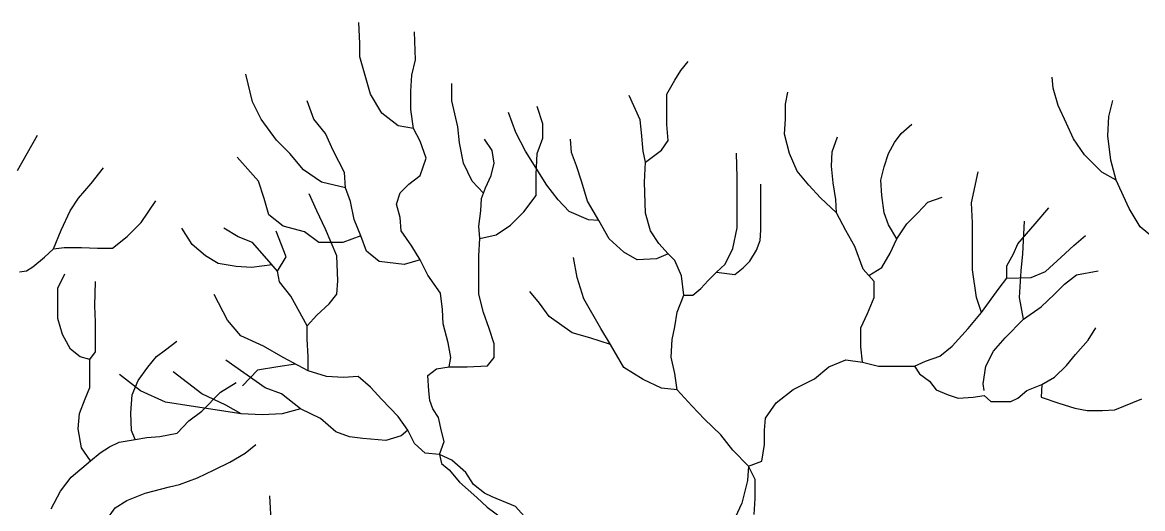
# Model space of a CAD drawing. Header units: millimetres. Extents: x -8050 to 7892, y -21 to 20150.
# Drawn here: x -4288 to -1132, y 18432 to 19804 of the extents above; entities that cross this region are included whole.
import ezdxf

# ---------------------------------------------------------------- set-up
doc = ezdxf.new("R2010")
doc.units = ezdxf.units.MM
doc.layers.add('ceco.net 158', color=7, linetype='Continuous')

msp = doc.modelspace()

# ---------------------------------------------------------------- linework, layer by layer
at = {"layer": 'ceco.net 158'}
for p, q in [((-3336.9, 19744.4), (-3339.6, 19803.8)), ((-3180.3, 19698.5), (-3183, 19776.8)), ((-3336.9, 19706.6), (-3336.9, 19744.4)), ((-3320.7, 19647.2), (-3336.9, 19706.6)), ((-3191.1, 19655.3), (-3180.3, 19698.5)), ((-2449.4, 19641.1), (-2432.7, 19668.2)), ((-2432.7, 19668.2), (-2411.8, 19693.2)), ((-3639.3, 19579.7), (-3658.2, 19658)), ((-3307.2, 19601.3), (-3320.7, 19647.2)), ((-3193.8, 19609.4), (-3191.1, 19655.3)), ((-3077.7, 19582.4), (-3077.7, 19631)), ((-2472.3, 19601.4), (-2449.4, 19641.1)), ((-1383.7, 19618), (-1386.6, 19649.3)), ((-3274.8, 19547.3), (-3307.2, 19601.3)), ((-3193.8, 19558.1), (-3193.8, 19609.4)), ((-2472.3, 19557.7), (-2472.3, 19601.4)), ((-2138.4, 19573.4), (-2131.4, 19606.5)), ((-1369.4, 19569.5), (-1383.7, 19618)), ((-3615, 19531.1), (-3639.3, 19579.7)), ((-3466.5, 19531.1), (-3485.4, 19582.4)), ((-3061.5, 19509.5), (-3077.7, 19582.4)), ((-2547.4, 19528.5), (-2578.6, 19597.3)), ((-2138.4, 19530.9), (-2138.4, 19573.4)), ((-1346.6, 19518.1), (-1369.4, 19569.5)), ((-1226.8, 19538.1), (-1215.4, 19583.7)), ((-3228.9, 19512.2), (-3274.8, 19547.3)), ((-3185.7, 19504.1), (-3193.8, 19558.1)), ((-2897.7, 19493), (-2918.5, 19549.3)), ((-2821.2, 19517.6), (-2837.4, 19566.2)), ((-2472.3, 19516), (-2472.3, 19557.7)), ((-1229.7, 19483.9), (-1226.8, 19538.1)), ((-3571.8, 19471.7), (-3615, 19531.1)), ((-3434.1, 19490.6), (-3466.5, 19531.1)), ((-3185.7, 19504.1), (-3228.9, 19512.2)), ((-3166.8, 19469), (-3185.7, 19504.1)), ((-3056.1, 19463.6), (-3061.5, 19509.5)), ((-2821.2, 19477.1), (-2821.2, 19517.6)), ((-2543.2, 19493), (-2547.4, 19528.5)), ((-2468.1, 19470.1), (-2472.3, 19516)), ((-2140.8, 19488.3), (-2138.4, 19530.9)), ((-1812.3, 19490.7), (-1781.6, 19516.7)), ((-1326.7, 19475.4), (-1346.6, 19518.1)), ((-4301.6, 19386), (-4244.9, 19485.7)), ((-3412.5, 19442), (-3434.1, 19490.6)), ((-2964.3, 19442), (-2985.9, 19474.4)), ((-2870.6, 19440.9), (-2897.7, 19493)), ((-2837.4, 19433.9), (-2821.2, 19477.1)), ((-2741.3, 19436.7), (-2743.4, 19474.3)), ((-2539, 19440.9), (-2543.2, 19493)), ((-2126.6, 19434), (-2140.8, 19488.3)), ((-2006.1, 19438.7), (-1991.9, 19481.2)), ((-1831.2, 19464.7), (-1812.3, 19490.7)), ((-1295.3, 19429.7), (-1326.7, 19475.4)), ((-1221.1, 19415.5), (-1229.7, 19483.9)), ((-3534, 19433.9), (-3571.8, 19471.7)), ((-3380.1, 19379.9), (-3412.5, 19442)), ((-3150.6, 19420.4), (-3166.8, 19469)), ((-3045.3, 19406.9), (-3056.1, 19463.6)), ((-2958.9, 19406.9), (-2964.3, 19442)), ((-2810.1, 19345), (-2870.6, 19440.9)), ((-2532.8, 19409.6), (-2539, 19440.9)), ((-2532.8, 19409.6), (-2486.9, 19443)), ((-2486.9, 19443), (-2468.1, 19470.1)), ((-1847.8, 19434), (-1831.2, 19464.7)), ((-3623.1, 19355.6), (-3682.5, 19423.1)), ((-3496.2, 19388), (-3534, 19433.9)), ((-3166.8, 19371.8), (-3150.6, 19420.4)), ((-2840.1, 19374.5), (-2837.4, 19433.9)), ((-2726.7, 19399.2), (-2741.3, 19436.7)), ((-2534.8, 19353.3), (-2532.8, 19409.6)), ((-2274.2, 19365.9), (-2276.3, 19434.7)), ((-2105.4, 19384.4), (-2126.6, 19434)), ((-2008.5, 19398.5), (-2006.1, 19438.7)), ((-1859.6, 19396.2), (-1847.8, 19434)), ((-1246.8, 19381.2), (-1295.3, 19429.7)), ((-1206.8, 19358.4), (-1221.1, 19415.5)), ((-4094.3, 19348.8), (-4059.1, 19393.8)), ((-3444.9, 19352.9), (-3496.2, 19388)), ((-3377.4, 19336.7), (-3380.1, 19379.9)), ((-3021, 19355.6), (-3045.3, 19406.9)), ((-2967, 19371.8), (-2958.9, 19406.9)), ((-2712.1, 19353.3), (-2726.7, 19399.2)), ((-2072.3, 19344.2), (-2105.4, 19384.4)), ((-2003.7, 19351.3), (-2008.5, 19398.5)), ((-1869, 19358.4), (-1859.6, 19396.2)), ((-1613.8, 19294.6), (-1594.9, 19382)), ((-1206.8, 19358.4), (-1246.8, 19381.2)), ((-4129.5, 19307.8), (-4094.3, 19348.8)), ((-3606.9, 19307), (-3623.1, 19355.6)), ((-3377.4, 19336.7), (-3444.9, 19352.9)), ((-3223.5, 19323.2), (-3199.2, 19347.5)), ((-3199.2, 19347.5), (-3166.8, 19371.8)), ((-2988.6, 19321.9), (-3021, 19355.6)), ((-2983.2, 19336.7), (-2967, 19371.8)), ((-2840.1, 19315.1), (-2840.1, 19374.5)), ((-2695.4, 19299.1), (-2712.1, 19353.3)), ((-2532.8, 19265.8), (-2534.8, 19353.3)), ((-2274.2, 19295), (-2274.2, 19365.9)), ((-2207.5, 19282.5), (-2207.5, 19347.1)), ((-1996.6, 19304), (-2003.7, 19351.3)), ((-1866.7, 19315.8), (-1869, 19358.4)), ((-1169.7, 19278.6), (-1206.8, 19358.4)), ((-3458.4, 19272), (-3480, 19320.5)), ((-3363.9, 19298.9), (-3377.4, 19336.7)), ((-3234.3, 19290.9), (-3223.5, 19323.2)), ((-2994, 19307), (-2983.2, 19336.7)), ((-2875.2, 19269.3), (-2840.1, 19315.1)), ((-2778.8, 19303.3), (-2810.1, 19345)), ((-2039.2, 19308.8), (-2072.3, 19344.2)), ((-1859.6, 19266.2), (-1866.7, 19315.8)), ((-4153, 19272.6), (-4129.5, 19307.8)), ((-3953.5, 19239.3), (-3912.4, 19300)), ((-3593.4, 19261.2), (-3606.9, 19307)), ((-3353.1, 19247.7), (-3363.9, 19298.9)), ((-3223.5, 19253.1), (-3234.3, 19290.9)), ((-2996.7, 19272), (-2994, 19307)), ((-2747.5, 19270), (-2778.8, 19303.3)), ((-2664.1, 19244.9), (-2695.4, 19299.1)), ((-2274.2, 19224.1), (-2274.2, 19295)), ((-1994.3, 19266.2), (-2039.2, 19308.8)), ((-1994.3, 19266.2), (-1996.6, 19304)), ((-1765, 19266.2), (-1736.7, 19296.9)), ((-1736.7, 19296.9), (-1696.5, 19311.1)), ((-1611.4, 19237.9), (-1613.8, 19294.6)), ((-4178.4, 19217.8), (-4153, 19272.6)), ((-3552.9, 19228.8), (-3593.4, 19261.2)), ((-3434.1, 19220.7), (-3458.4, 19272)), ((-3220.8, 19215.3), (-3223.5, 19253.1)), ((-3002.1, 19228.8), (-2996.7, 19272)), ((-2913, 19231.5), (-2875.2, 19269.3)), ((-2693.3, 19247), (-2747.5, 19270)), ((-2518.2, 19215.8), (-2532.8, 19265.8)), ((-2207.5, 19247), (-2207.5, 19282.5)), ((-1968.3, 19216.6), (-1994.3, 19266.2)), ((-1847.8, 19233.1), (-1859.6, 19266.2)), ((-1795.8, 19235.5), (-1765, 19266.2)), ((-1434.2, 19235.5), (-1396.4, 19280.4)), ((-1138.4, 19227.2), (-1169.7, 19278.6)), ((-3992.6, 19200.2), (-3953.5, 19239.3)), ((-3809.4, 19177.5), (-3839.1, 19223.4)), ((-3679.8, 19199.1), (-3720.3, 19223.4)), ((-3493.5, 19212.6), (-3552.9, 19228.8)), ((-3401.7, 19145.1), (-3434.1, 19220.7)), ((-3334.2, 19201.8), (-3353.1, 19247.7)), ((-2999.4, 19193.7), (-3002.1, 19228.8)), ((-2953.5, 19204.5), (-2913, 19231.5)), ((-2664.1, 19244.9), (-2693.3, 19247)), ((-2634.9, 19192.8), (-2664.1, 19244.9)), ((-2286.7, 19165.7), (-2274.2, 19224.1)), ((-2207.5, 19217.8), (-2207.5, 19247)), ((-1824.1, 19193), (-1847.8, 19233.1)), ((-1824.1, 19193), (-1795.8, 19235.5)), ((-1611.4, 19178.8), (-1611.4, 19237.9)), ((-1483.8, 19178.8), (-1434.2, 19235.5)), ((-1469.6, 19150.5), (-1464.9, 19242.6)), ((-1101.3, 19195.8), (-1138.4, 19227.2)), ((-4199.9, 19165), (-4178.4, 19217.8)), ((-4033.7, 19167), (-3992.6, 19200.2)), ((-3639.3, 19182.9), (-3679.8, 19199.1)), ((-3544.8, 19142.4), (-3572.8, 19214.7)), ((-3453, 19182.9), (-3493.5, 19212.6)), ((-3334.2, 19201.8), (-3385.5, 19182.9)), ((-3318, 19158.6), (-3334.2, 19201.8)), ((-3191.1, 19172.1), (-3220.8, 19215.3)), ((-3002.1, 19145.1), (-2999.4, 19193.7)), ((-2999.4, 19193.7), (-2953.5, 19204.5)), ((-2593.2, 19155.3), (-2634.9, 19192.8)), ((-2495.2, 19180.3), (-2518.2, 19215.8)), ((-2220, 19161.5), (-2209.5, 19188.7)), ((-2209.5, 19188.7), (-2207.5, 19217.8)), ((-1942.3, 19171.7), (-1968.3, 19216.6)), ((-1843, 19152.8), (-1824.1, 19193)), ((-1325.5, 19174.1), (-1292.4, 19202.4)), ((-4225.3, 19141.6), (-4199.9, 19165)), ((-4199.9, 19165), (-4170.6, 19169)), ((-4170.6, 19169), (-4121.7, 19169)), ((-4121.7, 19169), (-4076.7, 19167)), ((-4076.7, 19167), (-4033.7, 19167)), ((-3771.6, 19145.1), (-3809.4, 19177.5)), ((-3598.8, 19137), (-3639.3, 19182.9)), ((-3385.5, 19182.9), (-3453, 19182.9)), ((-3282.9, 19128.9), (-3318, 19158.6)), ((-3166.8, 19134.3), (-3191.1, 19172.1)), ((-2468.1, 19151.1), (-2495.2, 19180.3)), ((-2307.6, 19121.9), (-2286.7, 19165.7)), ((-2238.7, 19130.3), (-2220, 19161.5)), ((-1918.7, 19107.9), (-1942.3, 19171.7)), ((-1611.4, 19105.6), (-1611.4, 19178.8)), ((-1495.6, 19150.5), (-1483.8, 19178.8)), ((-1360.9, 19141), (-1325.5, 19174.1)), ((-4258.6, 19114.2), (-4225.3, 19141.6)), ((-3736.5, 19123.5), (-3771.6, 19145.1)), ((-3569.1, 19101.9), (-3598.8, 19137)), ((-3569.1, 19101.9), (-3544.8, 19142.4)), ((-3399, 19074.9), (-3401.7, 19145.1)), ((-3212.7, 19120.8), (-3282.9, 19128.9)), ((-3166.8, 19134.3), (-3212.7, 19120.8)), ((-3145.2, 19091.1), (-3166.8, 19134.3)), ((-3002.1, 19120.8), (-3002.1, 19145.1)), ((-2724.6, 19084.4), (-2735, 19140.7)), ((-2555.7, 19134.4), (-2593.2, 19155.3)), ((-2501.5, 19136.5), (-2555.7, 19134.4)), ((-2468.1, 19151.1), (-2501.5, 19136.5)), ((-2449.4, 19132.4), (-2468.1, 19151.1)), ((-2430.6, 19088.6), (-2449.4, 19132.4)), ((-2257.5, 19111.5), (-2238.7, 19130.3)), ((-1866.7, 19112.6), (-1843, 19152.8)), ((-1514.5, 19117.4), (-1495.6, 19150.5)), ((-1474.4, 19103.2), (-1469.6, 19150.5)), ((-1405.8, 19100.8), (-1360.9, 19141)), ((-4295.7, 19100.5), (-4276.2, 19102.5)), ((-4276.2, 19102.5), (-4258.6, 19114.2)), ((-4187.9, 19054.4), (-4168.1, 19094)), ((-3685.2, 19115.4), (-3736.5, 19123.5)), ((-3642, 19112.7), (-3685.2, 19115.4)), ((-3584, 19119.4), (-3642, 19112.7)), ((-3563.7, 19072.2), (-3569.1, 19101.9)), ((-3002.1, 19066.8), (-3002.1, 19120.8)), ((-2355.5, 19076.1), (-2332.6, 19099)), ((-2332.6, 19099), (-2307.6, 19121.9)), ((-2332.6, 19099), (-2280.4, 19092.8)), ((-2280.4, 19092.8), (-2257.5, 19111.5)), ((-1887.9, 19072.5), (-1918.7, 19107.9)), ((-1903.3, 19090.2), (-1866.7, 19112.6)), ((-1599.6, 19027.6), (-1611.4, 19105.6)), ((-1514.5, 19081.9), (-1514.5, 19117.4)), ((-1479.1, 19027.6), (-1474.4, 19103.2)), ((-1446, 19084.3), (-1405.8, 19100.8)), ((-1318.4, 19091.4), (-1256.9, 19103.2)), ((-4083.6, 19004.1), (-4081.8, 19072.4)), ((-3531.3, 19031.7), (-3563.7, 19072.2)), ((-3401.7, 19037.1), (-3399, 19074.9)), ((-3110.1, 19039.8), (-3145.2, 19091.1)), ((-3002.1, 19037.1), (-3002.1, 19066.8)), ((-2705.8, 19024), (-2724.6, 19084.4)), ((-2424.3, 19034.4), (-2430.6, 19088.6)), ((-2376.4, 19053.1), (-2355.5, 19076.1)), ((-1887.9, 19027.6), (-1887.9, 19072.5)), ((-1535.8, 19053.6), (-1514.5, 19081.9)), ((-1514.5, 19081.9), (-1446, 19084.3)), ((-1379.8, 19037), (-1351.5, 19065.4)), ((-1351.5, 19065.4), (-1318.4, 19091.4)), ((-4187.9, 19013.1), (-4187.9, 19054.4)), ((-3710.2, 18963.3), (-3748, 19035.9)), ((-3485.4, 18948), (-3531.3, 19031.7)), ((-3423.3, 19010.1), (-3401.7, 19037.1)), ((-3104.7, 18993.9), (-3110.1, 19039.8)), ((-2988.6, 18985.8), (-3002.1, 19037.1)), ((-2831, 19011.4), (-2858.1, 19044.8)), ((-2443.1, 18986.4), (-2424.3, 19034.4)), ((-2424.3, 19034.4), (-2399.3, 19034.4)), ((-2399.3, 19034.4), (-2376.4, 19053.1)), ((-1585.4, 18985.1), (-1535.8, 19053.6)), ((-1417.6, 19001.6), (-1379.8, 19037)), ((-4187.9, 18968.2), (-4187.9, 19013.1)), ((-4081.8, 18959.2), (-4083.6, 19004.1)), ((-3458.4, 18977.7), (-3423.3, 19010.1)), ((-2803.8, 18973.9), (-2831, 19011.4)), ((-2657.9, 18940.6), (-2705.8, 19024)), ((-1906.8, 18982.7), (-1887.9, 19027.6)), ((-1585.4, 18985.1), (-1599.6, 19027.6)), ((-1467.3, 18966.2), (-1479.1, 19027.6)), ((-1467.3, 18966.2), (-1417.6, 19001.6)), ((-4175.3, 18923.2), (-4187.9, 18968.2)), ((-3485.4, 18948), (-3458.4, 18977.7)), ((-3102, 18953.4), (-3104.7, 18993.9)), ((-2972.4, 18939.9), (-2988.6, 18985.8)), ((-2739.2, 18928.1), (-2803.8, 18973.9)), ((-2449.4, 18944.7), (-2443.1, 18986.4)), ((-1925.7, 18942.5), (-1906.8, 18982.7)), ((-1623.2, 18940.2), (-1585.4, 18985.1)), ((-4081.8, 18916), (-4081.8, 18959.2)), ((-3672.4, 18919.7), (-3710.2, 18963.3)), ((-3485.4, 18910.2), (-3485.4, 18948)), ((-3088.5, 18899.4), (-3102, 18953.4)), ((-2958.9, 18896.7), (-2972.4, 18939.9)), ((-2630.8, 18894.7), (-2657.9, 18940.6)), ((-2457.7, 18909.3), (-2449.4, 18944.7)), ((-1925.7, 18888.2), (-1925.7, 18942.5)), ((-1668.2, 18890.5), (-1623.2, 18940.2)), ((-1519.3, 18914.2), (-1467.3, 18966.2)), ((-1285.3, 18907.1), (-1264, 18942.5)), ((-4151.9, 18881.9), (-4175.3, 18923.2)), ((-4081.8, 18874.7), (-4081.8, 18916)), ((-3608.5, 18890.6), (-3672.4, 18919.7)), ((-3482.7, 18861.6), (-3485.4, 18910.2)), ((-2689.2, 18913.5), (-2739.2, 18928.1)), ((-2630.8, 18894.7), (-2689.2, 18913.5)), ((-2459.8, 18859.3), (-2457.7, 18909.3)), ((-1552.4, 18876.4), (-1519.3, 18914.2)), ((-1320.8, 18866.9), (-1285.3, 18907.1)), ((-4125, 18860.3), (-4151.9, 18881.9)), ((-4098, 18853.1), (-4081.8, 18874.7)), ((-3909.6, 18861.3), (-3884.4, 18880.3)), ((-3884.4, 18880.3), (-3852.9, 18904.2)), ((-3553.3, 18858.7), (-3608.5, 18890.6)), ((-3080.4, 18858.9), (-3088.5, 18899.4)), ((-2958.9, 18858.9), (-2958.9, 18896.7)), ((-2593.2, 18830.1), (-2630.8, 18894.7)), ((-1921.1, 18845.3), (-1925.7, 18888.2)), ((-1703.6, 18862.2), (-1668.2, 18890.5)), ((-1573.6, 18833.8), (-1552.4, 18876.4)), ((-4098, 18853.1), (-4125, 18860.3)), ((-4098, 18813.6), (-4098, 18853.1)), ((-3934.8, 18831.1), (-3909.6, 18861.3)), ((-3604.2, 18772.5), (-3714.9, 18850.8)), ((-3482.7, 18821.1), (-3553.3, 18858.7)), ((-3482.7, 18821.1), (-3482.7, 18861.6)), ((-3085.8, 18831.9), (-3080.4, 18858.9)), ((-2977.8, 18834.6), (-2958.9, 18858.9)), ((-2449.4, 18813.4), (-2459.8, 18859.3)), ((-2015.5, 18831.9), (-1968.3, 18852.1)), ((-1968.3, 18852.1), (-1921.1, 18845.3)), ((-1921.1, 18845.3), (-1876.1, 18833.8)), ((-1774.5, 18833.8), (-1743.8, 18848)), ((-1743.8, 18848), (-1703.6, 18862.2)), ((-1346.7, 18836.2), (-1320.8, 18866.9)), ((-4098, 18774.1), (-4098, 18813.6)), ((-3955.2, 18764.4), (-4014.6, 18810.3)), ((-3961.3, 18793.3), (-3934.8, 18831.1)), ((-3782.4, 18756.3), (-3863.4, 18818.4)), ((-3625.1, 18822.8), (-3667.9, 18778.4)), ((-3568, 18832.3), (-3625.1, 18822.8)), ((-3518, 18839.9), (-3568, 18832.3)), ((-3431.4, 18804.9), (-3482.7, 18821.1)), ((-3145.2, 18807.6), (-3120.9, 18826.5)), ((-3120.9, 18826.5), (-3085.8, 18831.9)), ((-3085.8, 18831.9), (-3034.5, 18831.9)), ((-3034.5, 18831.9), (-2977.8, 18834.6)), ((-2539, 18796.7), (-2593.2, 18830.1)), ((-2443.1, 18767.5), (-2449.4, 18813.4)), ((-2055.9, 18798.2), (-2015.5, 18831.9)), ((-1876.1, 18833.8), (-1838.3, 18833.8)), ((-1838.3, 18833.8), (-1807.6, 18833.8)), ((-1807.6, 18833.8), (-1774.5, 18833.8)), ((-1774.5, 18833.8), (-1760.3, 18812.6)), ((-1760.3, 18812.6), (-1732, 18791.3)), ((-1580.7, 18784.2), (-1573.6, 18833.8)), ((-1379.8, 18803.1), (-1346.7, 18836.2)), ((-3979, 18753), (-3961.3, 18793.3)), ((-3729.8, 18760.9), (-3685.4, 18787.9)), ((-3382.8, 18802.2), (-3431.4, 18804.9)), ((-3342.3, 18804.9), (-3382.8, 18802.2)), ((-3307.2, 18775.2), (-3342.3, 18804.9)), ((-3142.5, 18764.4), (-3145.2, 18807.6)), ((-2486.9, 18771.7), (-2539, 18796.7)), ((-2116.6, 18767.8), (-2055.9, 18798.2)), ((-1732, 18791.3), (-1713.1, 18767.7)), ((-1578.3, 18765.3), (-1580.7, 18784.2)), ((-1457.8, 18765.3), (-1415.3, 18781.9)), ((-1415.3, 18781.9), (-1417.6, 18746.4)), ((-1415.3, 18781.9), (-1379.8, 18803.1)), ((-4110.6, 18741.7), (-4098, 18774.1)), ((-3982.7, 18702.6), (-3979, 18753)), ((-3885, 18732.1), (-3955.2, 18764.4)), ((-3714.9, 18724), (-3782.4, 18756.3)), ((-3782.1, 18707), (-3729.8, 18760.9)), ((-3558.3, 18756.3), (-3604.2, 18772.5)), ((-3504.3, 18713.2), (-3558.3, 18756.3)), ((-3274.8, 18740.2), (-3307.2, 18775.2)), ((-3139.8, 18737.5), (-3142.5, 18764.4)), ((-2443.1, 18767.5), (-2486.9, 18771.7)), ((-2401.4, 18721.7), (-2443.1, 18767.5)), ((-2163.8, 18730.8), (-2116.6, 18767.8)), ((-1713.1, 18767.7), (-1680, 18753.5)), ((-1680, 18753.5), (-1651.6, 18744.1)), ((-1651.6, 18744.1), (-1609.1, 18746.4)), ((-1609.1, 18746.4), (-1578.3, 18751.1)), ((-1578.3, 18751.1), (-1559.4, 18734.6)), ((-1483.8, 18744.1), (-1457.8, 18765.3)), ((-1417.6, 18746.4), (-1368, 18729.9)), ((-4126.8, 18700.4), (-4110.6, 18741.7)), ((-3812.1, 18721.3), (-3885, 18732.1)), ((-3671.7, 18699.7), (-3812.1, 18721.3)), ((-3671.7, 18699.7), (-3714.9, 18724)), ((-3228.9, 18691.6), (-3274.8, 18740.2)), ((-3131.7, 18713.2), (-3139.8, 18737.5)), ((-2365.9, 18684.1), (-2401.4, 18721.7)), ((-2194.1, 18687), (-2163.8, 18730.8)), ((-1559.4, 18734.6), (-1502.7, 18734.6)), ((-1502.7, 18734.6), (-1483.8, 18744.1)), ((-1368, 18729.9), (-1323.1, 18715.7)), ((-1323.1, 18715.7), (-1287.7, 18708.6)), ((-1209.7, 18711), (-1134.1, 18741.7)), ((-4130.4, 18657.2), (-4126.8, 18700.4)), ((-3980.2, 18652.1), (-3982.7, 18702.6)), ((-3818.6, 18680), (-3782.1, 18707)), ((-3612.3, 18697), (-3671.7, 18699.7)), ((-3555.6, 18699.7), (-3612.3, 18697)), ((-3504.3, 18713.2), (-3555.6, 18699.7)), ((-3447.6, 18686.2), (-3504.3, 18713.2)), ((-3404.4, 18648.4), (-3447.6, 18686.2)), ((-3201.9, 18653.8), (-3228.9, 18691.6)), ((-3115.5, 18688.9), (-3131.7, 18713.2)), ((-3107.4, 18651.1), (-3115.5, 18688.9)), ((-2320.1, 18640.4), (-2365.9, 18684.1)), ((-2197.5, 18653.3), (-2194.1, 18687)), ((-1287.7, 18708.6), (-1245.1, 18708.6)), ((-1245.1, 18708.6), (-1209.7, 18711)), ((-4121.4, 18603.3), (-4130.4, 18657.2)), ((-3970.1, 18626.9), (-3980.2, 18652.1)), ((-3851.9, 18645.1), (-3818.6, 18680)), ((-3201.9, 18653.8), (-3220.8, 18637.6)), ((-3183, 18616), (-3201.9, 18653.8)), ((-2197.5, 18612.8), (-2197.5, 18653.3)), ((-4015.5, 18619.4), (-3970.1, 18626.9)), ((-3970.1, 18626.9), (-3937.6, 18632.5)), ((-3937.6, 18632.5), (-3901.1, 18635.6)), ((-3901.1, 18635.6), (-3851.9, 18645.1)), ((-3366.6, 18634.9), (-3404.4, 18648.4)), ((-3328.8, 18629.5), (-3366.6, 18634.9)), ((-3264, 18624.1), (-3328.8, 18629.5)), ((-3220.8, 18637.6), (-3264, 18624.1)), ((-3112.7, 18585), (-3099.3, 18621.4)), ((-3099.3, 18621.4), (-3107.4, 18651.1)), ((-2286.7, 18596.6), (-2320.1, 18640.4)), ((-4096.2, 18567.4), (-4121.4, 18603.3)), ((-4096.2, 18567.4), (-4068.5, 18589.1)), ((-4068.5, 18589.1), (-4042, 18606.8)), ((-4042, 18606.8), (-4015.5, 18619.4)), ((-3703.3, 18563.3), (-3660.5, 18589)), ((-3660.5, 18589), (-3630.5, 18613.3)), ((-3153.3, 18589), (-3183, 18616)), ((-3112.7, 18585), (-3153.3, 18589)), ((-2241.9, 18551.8), (-2286.7, 18596.6)), ((-2204.2, 18565.7), (-2197.5, 18612.8)), ((-4150.1, 18520.6), (-4096.2, 18567.4)), ((-3747.6, 18541.9), (-3703.3, 18563.3)), ((-3078.3, 18568.7), (-3112.7, 18585)), ((-3112.7, 18585), (-3107.3, 18559.6)), ((-3107.3, 18559.6), (-3085.5, 18541.5)), ((-3038.4, 18534.2), (-3078.3, 18568.7)), ((-2241.9, 18551.8), (-2204.2, 18565.7)), ((-3794.7, 18519), (-3747.6, 18541.9)), ((-3085.5, 18541.5), (-3056.5, 18507)), ((-3016.6, 18499.8), (-3038.4, 18534.2)), ((-2241.9, 18551.8), (-2244.6, 18511.6)), ((-2223.1, 18514.3), (-2241.9, 18551.8)), ((-4180.7, 18481.1), (-4150.1, 18520.6)), ((-3873.3, 18493.3), (-3844.8, 18500.4)), ((-3844.8, 18500.4), (-3794.7, 18519)), ((-3056.5, 18507), (-3007.6, 18463.5)), ((-2985.8, 18476.2), (-3016.6, 18499.8)), ((-2244.6, 18511.6), (-2260.6, 18447.3)), ((-2223.1, 18460.7), (-2223.1, 18514.3)), ((-4206.4, 18431.4), (-4180.7, 18481.1)), ((-3993.3, 18454.7), (-3941.9, 18476.1)), ((-3941.9, 18476.1), (-3873.3, 18493.3)), ((-3586.5, 18381.8), (-3590.7, 18467.9)), ((-3007.6, 18463.5), (-2978.5, 18436.3)), ((-2964, 18465.3), (-2985.8, 18476.2)), ((-2898.8, 18438.1), (-2964, 18465.3)), ((-4051.9, 18399), (-4026.2, 18434.7)), ((-4026.2, 18434.7), (-3993.3, 18454.7)), ((-2978.5, 18436.3), (-2931.4, 18401.9)), ((-2866.1, 18401.9), (-2898.8, 18438.1)), ((-2260.6, 18447.3), (-2279.4, 18407.2)), ((-2225.8, 18415.2), (-2223.1, 18460.7))]:
    msp.add_line(p, q, dxfattribs=at)

doc.saveas('drawing.dxf')
